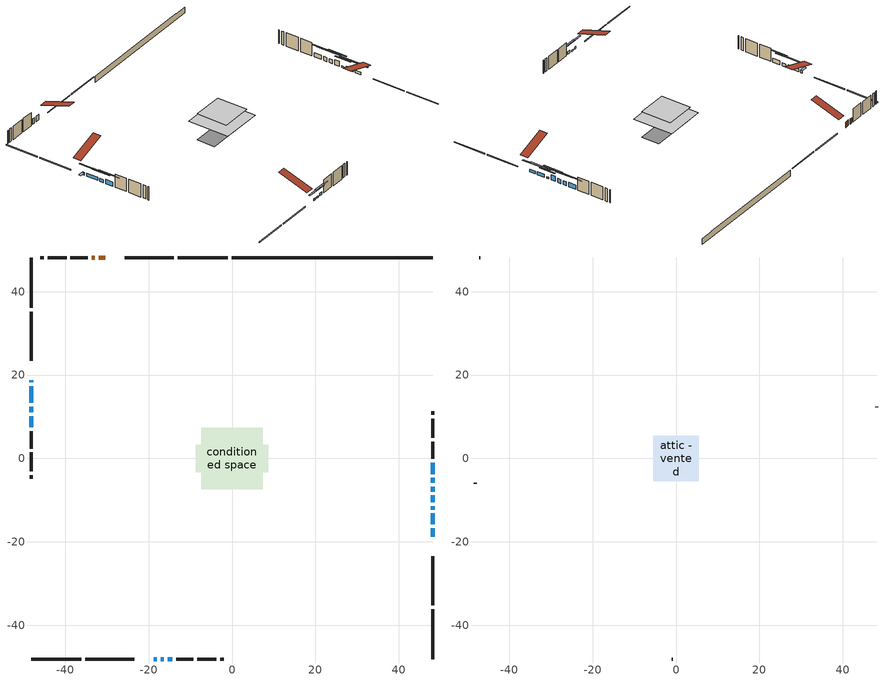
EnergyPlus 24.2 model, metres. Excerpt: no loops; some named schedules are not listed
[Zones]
conditioned space
 floor outside (Floor1 construction): -0.57,-0.57 -0.57,0.57 0.57,0.57 0.57,-0.57 z0.76
 floor adiabatic (AdiabaticFloorConstruction): -7.35,-7.35 -7.35,7.35 7.35,7.35 7.35,-7.35 z3.2
 floor foundation (Slab1 construction): -8.74,-3.3 -8.74,3.3 8.74,3.3 8.74,-3.3 z-1.45
 wall outside (RimJoist1 construction): -1.03,48.06 -12.98,48.06 / -48.06,-48.06 -36.11,-48.06 / -48.06,48.06 -48.06,36.11 / 48.06,-48.06 48.06,-36.11 z0.76:1.06
 wall outside (RimJoist2 construction): -13.9,48.06 -25.7,48.06 / -35.18,-48.06 -23.38,-48.06 / -48.06,35.18 -48.06,23.38 / 48.06,-35.18 48.06,-23.38 z0.76:1.06
 wall outside (AdiabaticWallConstruction 1): -30.38,48.06 -31.91,48.06 / -32.84,48.06 -33.65,48.06 z0.76:2.79
 wall outside (AdiabaticWallConstruction): -48.06,18.71 -48.06,18.3 / 48.06,-18.71 48.06,-16.73 z0.76:1.68; -18.71,-48.06 -18.05,-48.06 z0.76:1.42; -48.06,17.37 -48.06,13.31 / -48.06,12.38 -48.06,11.06 / 48.06,-15.8 48.06,-13.16 z0.76:1.88; 48.06,-12.23 48.06,-11.47 / -17.12,-48.06 -16.36,-48.06 z0.76:1.27; -48.06,10.13 -48.06,7.44 / 48.06,-3.74 48.06,-1.05 z0.76:2.28; 48.06,-10.54 48.06,-8.86 z0.76:2.64; 48.06,-7.93 48.06,-6.71 / 48.06,-5.79 48.06,-4.67 z0.76:2.23; -15.43,-48.06 -14.31,-48.06 z0.76:1.73
 wall outside (Wall1 construction): -34.58,48.06 -38.72,48.06 / -13.38,-48.06 -9.25,-48.06 / -48.06,6.51 -48.06,2.37 / 48.06,-0.12 48.06,4.02 z0.76:5.64
 wall outside (Wall2 construction): -39.64,48.06 -44.2,48.06 / -8.32,-48.06 -3.76,-48.06 / -48.06,1.45 -48.06,-3.11 / 48.06,4.95 48.06,9.5 z0.76:5.64
 wall outside (Wall3 construction): -45.13,48.06 -46,48.06 / -2.83,-48.06 -1.96,-48.06 / -48.06,-4.04 -48.06,-4.91 / 48.06,10.43 48.06,11.3 z0.76:5.64
 wall foundation (FoundationWall1 construction): -0.1,48.06,-1.45 -0.1,48.06,0.76 43.25,48.06,0.76 43.25,48.06,0.6 48.06,48.06,0.6 48.06,48.06,-1.45
 window (WindowConstruction 11): -48.06,18.71 -48.06,18.3 z0.76:1.67
 window (WindowConstruction 6): -18.71,-48.06 -18.05,-48.06 z0.76:1.42
 window (WindowConstruction 7): -48.06,17.37 -48.06,13.31 z0.76:1.88
 window (WindowConstruction 8): -48.06,12.38 -48.06,11.06 z0.76:1.88
 window (WindowConstruction 9): 48.06,-18.71 48.06,-16.73 z0.76:1.67
 window (WindowConstruction 10): 48.06,-15.8 48.06,-13.16 z0.76:1.88
 window (WindowConstruction 12): 48.06,-12.23 48.06,-11.47 z0.76:1.27
 window (WindowConstruction 13): -17.12,-48.06 -16.36,-48.06 z0.76:1.27
 window (WindowConstruction): -48.06,10.13 -48.06,7.44 z0.76:2.28
 window (WindowConstruction 1): 48.06,-10.54 48.06,-8.86 z0.76:2.64
 window (WindowConstruction 2): 48.06,-7.93 48.06,-6.71 z0.76:2.23
 window (WindowConstruction 3): 48.06,-5.79 48.06,-4.67 z0.76:2.23
 window (WindowConstruction 4): 48.06,-3.74 48.06,-1.05 z0.76:2.28
 window (WindowConstruction 5): -15.43,-48.06 -14.31,-48.06 z0.76:1.73
 door (Door): -30.38,48.06 -31.91,48.06 z0.76:2.79
 door (Door 1): -32.84,48.06 -33.65,48.06 z0.76:2.79
 ceiling adiabatic (AdiabaticFloorConstruction): 7.35,-7.35 7.35,7.35 -7.35,7.35 -7.35,-7.35 z3.2
attic - vented
 floor to conditioned space (Floor2 construction Reversed): -5.48,-5.48 -5.48,5.48 5.48,5.48 5.48,-5.48 z5.64
 wall outside (Wall4 construction): -46.93,48.06 -47.13,48.06 / -1.03,-48.06 -0.83,-48.06 / -48.06,-5.84 -48.06,-6.04 / 48.06,12.23 48.06,12.44 z0.76:5.64
 roof outside (Roof1 construction): -29.45,48.06,5.64 -29.45,37.38,9.2 -26.63,37.38,9.2 -26.63,48.06,5.64; -19.64,-48.06,5.64 -19.64,-37.38,9.2 -22.46,-37.38,9.2 -22.46,-48.06,5.64; -48.06,19.64,5.64 -37.38,19.64,9.2 -37.38,22.46,9.2 -48.06,22.46,5.64; 48.06,-19.64,5.64 37.38,-19.64,9.2 37.38,-22.46,9.2 48.06,-22.46,5.64
shading: -48.06,18.15 -48.06,18.86 -50.19,18.86 -50.19,18.15 z1.82; -15.41,-48.06 -21.35,-48.06 -21.35,-48.47 -15.41,-48.47 z4.06; -48.06,10.67 -48.06,20.01 -48.47,20.01 -48.47,10.67 z4.52; -48.06,8.42 -48.06,15.02 -48.47,15.02 -48.47,8.42 z4.52; 48.06,-14.09 48.06,-21.35 48.47,-21.35 48.47,-14.09 z4.31; 48.06,-10.52 48.06,-18.44 48.47,-18.44 48.47,-10.52 z4.52; 48.06,-8.83 48.06,-14.87 48.47,-14.87 48.47,-8.83 z3.91; -13.72,-48.06 -19.76,-48.06 -19.76,-48.47 -13.72,-48.47 z3.91; -48.06,4.8 -48.06,12.77 -48.47,12.77 -48.47,4.8 z4.92; 48.06,-6.22 48.06,-13.18 48.47,-13.18 48.47,-6.22 z5.28; 48.06,-4.07 48.06,-10.57 48.47,-10.57 48.47,-4.07 z4.87; 48.06,-2.03 48.06,-8.42 48.47,-8.42 48.47,-2.03 z4.87; 48.06,1.59 48.06,-6.38 48.47,-6.38 48.47,1.59 z4.92; -11.67,-48.06 -18.07,-48.06 -18.07,-48.47 -11.67,-48.47 z4.37
[Building]
Building 1: Terrain=Suburbs
[Site:Location]
Windsor AP_ON: Latitude {deg}=42.28; Longitude {deg}=-82.96; Time Zone {hr}=-5; Elevation {m}=190; Keep Site Location Information=Yes
[Site:GroundTemperature:Shallow]
6.34957, 4.46684, 4.31606, 5.20952, 8.79623, 12.3662, 15.4612, 17.4219, 17.5884, 15.9938, 12.9777, 9.51722
[Site:WaterMainsTemperature]
Calculation Method=Schedule; Temperature Schedule=mains temperature schedule
[Material] Roughness=Rough; Thermal Absorptance=0.9
Name | Thickness {m} | Conductivity {W/m-K} | Density {kg/m3} | Specific Heat {J/kg-K} | Solar Absorptance | Visible Absorptance
asphalt or fiberglass shingles | 0.00635 | 0.162714 | 1121.4 | 1465.45 | 0.4 | 0.4
ceiling loosefill ins | 0.254 | 0.0480833 | 16.02 | 1046.75 | 0.7 | 0.7
ceiling stud and cavity | 0.1397 | 0.424257 | 65.682 | 1177.47 | 0.7 | 0.7
concrete 4.0 in. | 0.1016 | 1.803125 | 2242.8 | 837.4 | 0.7 | 0.7
concrete 8.0 in. | 0.2032 | 1.803125 | 2242.8 | 837.4 | 0.7 | 0.7
door material | 0.04445 | 0.327969 | 512.64 | 1214.23 | 0.7 | 0.7
exterior vertical ins | 0.0727962 | 0.029427 | 32.04 | 1214.23 | 0.7 | 0.7
floor covering | 0.0127 | 0.0433444 | 54.468 | 1339.84 | 0.6 | 0.6
floor rigid ins; rim joist rigid ins; wall rigid ins | 0.051816 | 0.029427 | 32.04 | 1214.23 | 0.7 | 0.7
floor rigid ins 1; wall rigid ins 1 | 0.512978 | 0.029427 | 32.04 | 1214.23 | 0.7 | 0.7
floor stud and cavity | 0.1397 | 0.0842048 | 92.3553 | 1139.71 | 0.7 | 0.7
floor stud and cavity 1 | 0.1397 | 1.75129 | 37.0049 | 1207.88 | 0.7 | 0.7
furniture material conditioned space 1 | 0.1524 | 0.115458 | 640.8 | 1214.23 | 0.6 | 0.6
gypsum board | 0.0127 | 0.160291 | 801 | 837.4 | 0.6 | 0.6
gypsum board 1 | 0.0127 | 0.160291 | 801 | 837.4 | 0.7 | 0.7
osb sheathing 0.5 in. | 0.0127 | 0.115458 | 512.64 | 1214.23 | 0.7 | 0.7
osb sheathing 0.75 in. | 0.01905 | 0.115458 | 512.64 | 1214.23 | 0.7 | 0.7
osb sheathing 2.0 in. | 0.0508 | 0.115458 | 512.64 | 1214.23 | 0.7 | 0.7
rim joist stud and cavity | 0.0508 | 0.0413573 | 125.044 | 1163.47 | 0.6 | 0.6
rim joist stud and cavity 1 | 0.0508 | 0.035244 | 125.044 | 1163.47 | 0.6 | 0.6
wall stud and cavity | 0.1397 | 0.148854 | 139.0536 | 1170.24 | 0.7 | 0.7
wall stud and cavity 1 | 0.1397 | 0.192572 | 139.0536 | 1170.24 | 0.7 | 0.7
wall stud and cavity 2 | 0.1397 | 0.303987 | 139.0536 | 1170.24 | 0.7 | 0.7
wall stud and cavity 3 | 0.0889 | 6.1454 | 50.32683 | 1063.81 | 0.6 | 0.6
wall stud and cavity 4 | 0.0889 | 0.380278 | 52.3479 | 1209.89 | 0.7 | 0.7
wall stud and cavity 5 | 0.0889 | 0.391764 | 83.0341 | 1211.67 | 0.7 | 0.7
wood siding | 0.0254 | 0.102417 | 544.68 | 1172.36 | 0.4 | 0.4
wood siding 1 | 0.00254 | 0.102417 | 544.68 | 1172.36 | 0.4 | 0.4
wood siding 2; wood siding 3; wood siding 4 | 0.0254 | 0.102417 | 544.68 | 1172.36 | 0.7 | 0.7
[WindowMaterial:SimpleGlazingSystem]
Name | U-Factor {W/m2-K} | Solar Heat Gain Coefficient
WindowMaterial | 2.89408 | 0.66
WindowMaterial 1 | 2.98833 | 0.58
WindowMaterial 10 | 3.05817 | 0.41
WindowMaterial 2 | 2.98152 | 0.54
WindowMaterial 3 | 2.91679 | 0.67
WindowMaterial 4 | 2.95256 | 0.58
WindowMaterial 5 | 3.00537 | 0.48
WindowMaterial 6 | 2.92076 | 0.62
WindowMaterial 7 | 2.93609 | 0.6
WindowMaterial 8 | 2.989467 | 0.52
WindowMaterial 9 | 3.30914 | 0.43
[Construction]
AdiabaticFloorConstruction: floor stud and cavity 1, floor rigid ins 1, osb sheathing 0.75 in., floor covering
AdiabaticWallConstruction: wood siding 3, wall rigid ins 1, wall stud and cavity 4, gypsum board
AdiabaticWallConstruction 1: wood siding 4, wall rigid ins 1, wall stud and cavity 4, gypsum board
Door; Door 1: door material
Floor1 construction: floor stud and cavity, floor rigid ins, osb sheathing 0.75 in., floor covering
Floor2 construction Reversed: gypsum board, ceiling stud and cavity, ceiling loosefill ins
FoundationWall1 construction: concrete 8.0 in., gypsum board 1
furniture construction conditioned space 1: furniture material conditioned space 1
PartitionWallConstruction: gypsum board, wall stud and cavity 5, gypsum board
RimJoist1 construction: wood siding 2, rim joist rigid ins, osb sheathing 2.0 in., rim joist stud and cavity
RimJoist2 construction: wood siding 2, rim joist rigid ins, osb sheathing 2.0 in., rim joist stud and cavity 1
Roof1 construction: asphalt or fiberglass shingles
Slab1 construction: concrete 4.0 in.
Wall1 construction: wood siding, wall rigid ins, osb sheathing 0.5 in., wall stud and cavity, gypsum board
Wall2 construction: wood siding, wall rigid ins, osb sheathing 0.5 in., wall stud and cavity 1, gypsum board
Wall3 construction: wood siding, wall rigid ins, osb sheathing 0.5 in., wall stud and cavity 2, gypsum board
Wall4 construction: wood siding 1, wall stud and cavity 3
WindowConstruction; WindowConstruction 4: WindowMaterial
WindowConstruction 1: WindowMaterial 1
WindowConstruction 10; WindowConstruction 8: WindowMaterial 7
WindowConstruction 11: WindowMaterial 9
WindowConstruction 12; WindowConstruction 13: WindowMaterial 10
WindowConstruction 2: WindowMaterial 2
WindowConstruction 3: WindowMaterial 3
WindowConstruction 5: WindowMaterial 4
WindowConstruction 6: WindowMaterial 5
WindowConstruction 7: WindowMaterial 6
WindowConstruction 9: WindowMaterial 8
[Zone] Multiplier=1; Part of Total Floor Area=Yes
Name | Volume {m3}
attic - vented | 69.5507
conditioned space | 853.8
[Space]
Name | Zone | Volume {m3}
attic - vented 1 | attic - vented | 69.5507
conditioned space 1 | conditioned space | 853.8
[ZoneInfiltration:EffectiveLeakageArea]
infil attic - vented 1: Zone or Space=attic - vented 1; Schedule=Always On Discrete; Effective Air Leakage Area {cm2}=5347.11; Stack Coefficient=0.00058676; Wind Coefficient=1.63663e-05
[ZoneMixing]
whole house fan mix: Zone or Space=attic - vented; Schedule=Always On Continuous; Design Flow Rate Calculation Method=Flow/Zone; Design Flow Rate {m3/s}=0; Source Zone or Space=conditioned space
[SurfaceProperty:ExposedFoundationPerimeter]
Slab1: Exposed Perimeter Calculation Method=TotalExposedPerimeter; Total Exposed Perimeter {m}=48.159
[InternalMass] Zone or ZoneList=conditioned space; Space or SpaceList=conditioned space 1
Name | Construction | Surface Area {m2}
furniture mass conditioned space 1 | furniture construction conditioned space 1 | 133.116
partition wall mass | PartitionWallConstruction | 332.79
[Lights]
interior lighting: Zone or ZoneList or Space or SpaceList=conditioned space 1; Schedule=interior lighting schedule; Design Level Calculation Method=LightingLevel; Lighting Level {W}=343.2; Return Air Fraction=0; Fraction Radiant=0.6; Fraction Visible=0.2; Fraction Replaceable=1
[People]
occupants: Zone or ZoneList or Space or SpaceList=conditioned space 1; Number of People Schedule=occupants schedule; Number of People Calculation Method=People; Number of People=3; Fraction Radiant=0.314171; Sensible Heat Fraction=0.56303; Activity Level Schedule=occupants activity schedule; Carbon Dioxide Generation Rate {m3/s-W}=0; Enable ASHRAE 55 Comfort Warnings=No; Mean Radiant Temperature Calculation Type=EnclosureAveraged
[ElectricEquipment] Zone or ZoneList or Space or SpaceList=conditioned space 1; Design Level Calculation Method=EquipmentLevel
Name | Schedule | Design Level {W} | Fraction Latent | Fraction Radiant | Fraction Lost
clothes dryer | clothes dryer schedule | 140.772 | 0.015 | 0.081 | 0.85
clothes washer | clothes washer schedule | 32.1985 | 0.03 | 0.162 | 0.7
cooking range | cooking range schedule | 215.147 | 0.08 | 0.432 | 0.2
dishwasher | dishwasher schedule | 66.8632 | 0.3 | 0.18 | 0.4
fridge | fridge schedule | 72.9452 | 0 | 0.6 | 0
mech vent bath fan 0 | mech vent bath fan 0 schedule | 50.2 | 0 | 0 | 1
mech vent bath fan 1 | mech vent bath fan 1 schedule | 50.2 | 0 | 0 | 1
mech vent bath fan 2 | mech vent bath fan 2 schedule | 50.2 | 0 | 0 | 1
mech vent house fan | mech vent house fan schedule | 0 | 0 | 0 | 1
mech vent house fan cfis | mech vent house fan cfis schedule | 0 | 0 | 0 | 0
misc plug loads | misc plug loads schedule | 494.7 | 0.045 | 0.513 | 0.1
whole house fan | Always On Discrete | 0 | 0 | 0 | 1
[OtherEquipment] Zone or ZoneList or Space or SpaceList=conditioned space 1; Design Level Calculation Method=EquipmentLevel
Name | Fuel Type | Schedule | Design Level {W} | Fraction Latent | Fraction Radiant | Fraction Lost
clothes dryer 1 | Electricity | clothes dryer schedule | 0 | 0.015 | 0.081 | 0.85
cooking range 1 | Electricity | cooking range schedule | 0 | 0.08 | 0.432 | 0.2
general water use latent | None | general water use schedule | 62.594 | 1 | 0 | 0
general water use sensible | None | general water use schedule | -61.6891 | 0 | 0.6 | 0
mech vent house fan latent load | None | Always On Discrete | 0 | 1 | 0 | 0
mech vent house fan sensible load | None | Always On Discrete | 0 | 0 | 0 | 0
water heater energy adjustment1 | NaturalGas | Always On Discrete | 0.01 | 0 | 0 | 1
[ZoneInfiltration:DesignFlowRate] Zone or ZoneList or Space or SpaceList=conditioned space 1; Schedule=Always On Discrete; Design Flow Rate Calculation Method=Flow/Zone; Design Flow Rate {m3/s}=0
infil flow; natural vent flow; whole house fan flow
[AvailabilityManager:Scheduled]
central ac and furnace airloop Availability Manager: Schedule=Always On Discrete
[Foundation:Kiva]
Foundation Kiva 1: Initial Indoor Air Temperature {C}=18; Wall Height Above Grade {m}=0.760019; Wall Depth Below Slab {m}=0.2032; Custom Block Material Name 1=exterior vertical ins; Custom Block Depth 1 {m}=2.21001; Custom Block X Position 1 {m}=0.2159; Custom Block Z Position 1 {m}=0
[Foundation:Kiva:Settings]
Soil Conductivity {W/m-K}=0.849921; Soil Density {kg/m3}=1842.3; Soil Specific Heat {J/kg-K}=418.7; Ground Solar Absorptivity=0.9; Ground Thermal Absorptivity=0.9; Ground Surface Roughness {m}=0.03; Far-Field Width {m}=40; Deep-Ground Boundary Condition=ZeroFlux; Deep-Ground Depth {m}=40; Minimum Cell Dimension {m}=0.2; Maximum Cell Growth Coefficient=3; Simulation Timestep=Timestep
[Exterior:Lights]
exterior lighting: Schedule=exterior lighting schedule; Design Level {W}=75.6
[EnergyManagementSystem:GlobalVariable]
central_ac_and_furnace_airloop_Fan_RTF
infil_program_Qfan
infil_program_Qinf
natural_vent_program_Qnv
natural_vent_program_Qwhf
[EnergyManagementSystem:Sensor]
Name | Output:Variable or Output:Meter Index Key | Output:Variable or Output:Meter
airflow_gain | infil flow | Infiltration Sensible Heat Gain Energy
airflow_gain_1 | natural vent flow | Infiltration Sensible Heat Gain Energy
airflow_gain_2 | whole house fan flow | Infiltration Sensible Heat Gain Energy
airflow_loss | infil flow | Infiltration Sensible Heat Loss Energy
airflow_loss_1 | natural vent flow | Infiltration Sensible Heat Loss Energy
airflow_loss_2 | whole house fan flow | Infiltration Sensible Heat Loss Energy
clg_load_cond |  | Cooling:EnergyTransfer:Zone:CONDITIONED SPACE
clg_sp_s; clg_sp_s_1 | cooling setpoint | Schedule Value
clothes_dryer_exhaust_0_sch_s | clothes dryer exhaust 0 schedule | Schedule Value
cool_season | cooling season schedule | Schedule Value
htg_load_cond |  | Heating:EnergyTransfer:Zone:CONDITIONED SPACE
htg_sp_s; htg_sp_s_1 | heating setpoint | Schedule Value
ig_ee_conv | clothes dryer | Electric Equipment Convective Heating Energy
ig_ee_conv_2 | cooking range | Electric Equipment Convective Heating Energy
ig_ee_conv_4 | fridge | Electric Equipment Convective Heating Energy
ig_ee_conv_5 | misc plug loads | Electric Equipment Convective Heating Energy
ig_ee_conv_6 | whole house fan | Electric Equipment Convective Heating Energy
ig_ee_rad | clothes dryer | Electric Equipment Radiant Heating Energy
ig_ee_rad_2 | cooking range | Electric Equipment Radiant Heating Energy
ig_ee_rad_4 | fridge | Electric Equipment Radiant Heating Energy
ig_ee_rad_5 | misc plug loads | Electric Equipment Radiant Heating Energy
ig_ee_rad_6 | whole house fan | Electric Equipment Radiant Heating Energy
ig_lgt_conv | interior lighting | Lights Convective Heating Energy
ig_lgt_rad | interior lighting | Lights Radiant Heating Energy
ig_lgt_vis | interior lighting | Lights Visible Radiation Heating Energy
ig_oe_conv | clothes dryer 1 | Other Equipment Convective Heating Energy
ig_oe_conv_1 | cooking range 1 | Other Equipment Convective Heating Energy
ig_oe_conv_2 | general water use latent | Other Equipment Convective Heating Energy
ig_oe_conv_3 | general water use sensible | Other Equipment Convective Heating Energy
ig_oe_conv_4 | water heater energy adjustment1 | Other Equipment Convective Heating Energy
ig_oe_rad | clothes dryer 1 | Other Equipment Radiant Heating Energy
ig_oe_rad_1 | cooking range 1 | Other Equipment Radiant Heating Energy
ig_oe_rad_2 | general water use latent | Other Equipment Radiant Heating Energy
ig_oe_rad_3 | general water use sensible | Other Equipment Radiant Heating Energy
ig_oe_rad_4 | water heater energy adjustment1 | Other Equipment Radiant Heating Energy
ig_ppl_conv | occupants | People Convective Heating Energy
ig_ppl_rad | occupants | People Radiant Heating Energy
im_conv | furniture mass conditioned space 1 | Surface Inside Face Convection Heat Gain Energy
im_conv_1 | partition wall mass | Surface Inside Face Convection Heat Gain Energy
im_ig | furniture mass conditioned space 1 | Surface Inside Face Internal Gains Radiation Heat Gain Energy
im_ig_1 | partition wall mass | Surface Inside Face Internal Gains Radiation Heat Gain Energy
im_lgt | furniture mass conditioned space 1 | Surface Inside Face Lights Radiation Heat Gain Energy
im_lgt_1 | partition wall mass | Surface Inside Face Lights Radiation Heat Gain Energy
im_sol | furniture mass conditioned space 1 | Surface Inside Face Solar Radiation Heat Gain Energy
im_sol_1 | partition wall mass | Surface Inside Face Solar Radiation Heat Gain Energy
im_surf | furniture mass conditioned space 1 | Surface Inside Face Net Surface Thermal Radiation Heat Gain Energy
im_surf_1 | partition wall mass | Surface Inside Face Net Surface Thermal Radiation Heat Gain Energy
mech_vent_bath_fan_0_sch_s | mech vent bath fan 0 schedule | Schedule Value
mech_vent_bath_fan_1_sch_s | mech vent bath fan 1 schedule | Schedule Value
mech_vent_bath_fan_2_sch_s | mech vent bath fan 2 schedule | Schedule Value
mv_conv | mech vent bath fan 0 | Electric Equipment Convective Heating Energy
mv_conv_1 | mech vent bath fan 1 | Electric Equipment Convective Heating Energy
mv_conv_2 | mech vent bath fan 2 | Electric Equipment Convective Heating Energy
mv_conv_3 | mech vent house fan | Electric Equipment Convective Heating Energy
mv_conv_4 | mech vent house fan cfis | Electric Equipment Convective Heating Energy
mv_conv_5 | mech vent house fan latent load | Other Equipment Convective Heating Energy
mv_conv_6 | mech vent house fan sensible load | Other Equipment Convective Heating Energy
mv_rad | mech vent bath fan 0 | Electric Equipment Radiant Heating Energy
mv_rad_1 | mech vent bath fan 1 | Electric Equipment Radiant Heating Energy
mv_rad_2 | mech vent bath fan 2 | Electric Equipment Radiant Heating Energy
mv_rad_3 | mech vent house fan | Electric Equipment Radiant Heating Energy
mv_rad_4 | mech vent house fan cfis | Electric Equipment Radiant Heating Energy
mv_rad_5 | mech vent house fan latent load | Other Equipment Radiant Heating Energy
mv_rad_6 | mech vent house fan sensible load | Other Equipment Radiant Heating Energy
natural_vent_s | natural vent schedule | Schedule Value
out_pb_s |  | Site Outdoor Air Barometric Pressure
out_wt_s |  | Site Outdoor Air Humidity Ratio
site_vw_s |  | Site Wind Speed
ss_back_out | Window1 | Surface Window Shortwave from Zone Back Out Window Heat Transfer Rate
ss_back_out_1 | Window10 | Surface Window Shortwave from Zone Back Out Window Heat Transfer Rate
ss_back_out_10 | Window5 | Surface Window Shortwave from Zone Back Out Window Heat Transfer Rate
ss_back_out_11 | Window7 | Surface Window Shortwave from Zone Back Out Window Heat Transfer Rate
ss_back_out_12 | Window8 | Surface Window Shortwave from Zone Back Out Window Heat Transfer Rate
ss_back_out_13 | Window9 | Surface Window Shortwave from Zone Back Out Window Heat Transfer Rate
ss_back_out_2 | Window11 | Surface Window Shortwave from Zone Back Out Window Heat Transfer Rate
ss_back_out_3 | Window13 | Surface Window Shortwave from Zone Back Out Window Heat Transfer Rate
ss_back_out_4 | Window14 | Surface Window Shortwave from Zone Back Out Window Heat Transfer Rate
ss_back_out_5 | Window17 | Surface Window Shortwave from Zone Back Out Window Heat Transfer Rate
ss_back_out_6 | Window19 | Surface Window Shortwave from Zone Back Out Window Heat Transfer Rate
ss_back_out_7 | Window20 | Surface Window Shortwave from Zone Back Out Window Heat Transfer Rate
ss_back_out_8 | Window3 | Surface Window Shortwave from Zone Back Out Window Heat Transfer Rate
ss_back_out_9 | Window4 | Surface Window Shortwave from Zone Back Out Window Heat Transfer Rate
ss_conv | Door1 | Surface Inside Face Convection Heat Gain Energy
ss_conv_1 | Door3 | Surface Inside Face Convection Heat Gain Energy
ss_conv_10 | Window3 | Surface Inside Face Convection Heat Gain Energy
ss_conv_11 | Window4 | Surface Inside Face Convection Heat Gain Energy
ss_conv_12 | Window5 | Surface Inside Face Convection Heat Gain Energy
ss_conv_13 | Window7 | Surface Inside Face Convection Heat Gain Energy
ss_conv_14 | Window8 | Surface Inside Face Convection Heat Gain Energy
ss_conv_15 | Window9 | Surface Inside Face Convection Heat Gain Energy
ss_conv_2 | Window1 | Surface Inside Face Convection Heat Gain Energy
ss_conv_3 | Window10 | Surface Inside Face Convection Heat Gain Energy
ss_conv_4 | Window11 | Surface Inside Face Convection Heat Gain Energy
ss_conv_5 | Window13 | Surface Inside Face Convection Heat Gain Energy
ss_conv_6 | Window14 | Surface Inside Face Convection Heat Gain Energy
ss_conv_7 | Window17 | Surface Inside Face Convection Heat Gain Energy
ss_conv_8 | Window19 | Surface Inside Face Convection Heat Gain Energy
ss_conv_9 | Window20 | Surface Inside Face Convection Heat Gain Energy
ss_ig | Door1 | Surface Inside Face Internal Gains Radiation Heat Gain Energy
ss_ig_1 | Door3 | Surface Inside Face Internal Gains Radiation Heat Gain Energy
ss_ig_10 | Window3 | Surface Inside Face Internal Gains Radiation Heat Gain Energy
ss_ig_11 | Window4 | Surface Inside Face Internal Gains Radiation Heat Gain Energy
ss_ig_12 | Window5 | Surface Inside Face Internal Gains Radiation Heat Gain Energy
ss_ig_13 | Window7 | Surface Inside Face Internal Gains Radiation Heat Gain Energy
ss_ig_14 | Window8 | Surface Inside Face Internal Gains Radiation Heat Gain Energy
ss_ig_15 | Window9 | Surface Inside Face Internal Gains Radiation Heat Gain Energy
ss_ig_2 | Window1 | Surface Inside Face Internal Gains Radiation Heat Gain Energy
ss_ig_3 | Window10 | Surface Inside Face Internal Gains Radiation Heat Gain Energy
ss_ig_4 | Window11 | Surface Inside Face Internal Gains Radiation Heat Gain Energy
ss_ig_5 | Window13 | Surface Inside Face Internal Gains Radiation Heat Gain Energy
ss_ig_6 | Window14 | Surface Inside Face Internal Gains Radiation Heat Gain Energy
ss_ig_7 | Window17 | Surface Inside Face Internal Gains Radiation Heat Gain Energy
ss_ig_8 | Window19 | Surface Inside Face Internal Gains Radiation Heat Gain Energy
ss_ig_9 | Window20 | Surface Inside Face Internal Gains Radiation Heat Gain Energy
ss_lgt | Door1 | Surface Inside Face Lights Radiation Heat Gain Energy
ss_lgt_1 | Door3 | Surface Inside Face Lights Radiation Heat Gain Energy
ss_sol | Door1 | Surface Inside Face Solar Radiation Heat Gain Energy
ss_sol_1 | Door3 | Surface Inside Face Solar Radiation Heat Gain Energy
ss_surf | Door1 | Surface Inside Face Net Surface Thermal Radiation Heat Gain Energy
ss_surf_1 | Door3 | Surface Inside Face Net Surface Thermal Radiation Heat Gain Energy
ss_surf_10 | Window3 | Surface Inside Face Net Surface Thermal Radiation Heat Gain Energy
ss_surf_11 | Window4 | Surface Inside Face Net Surface Thermal Radiation Heat Gain Energy
